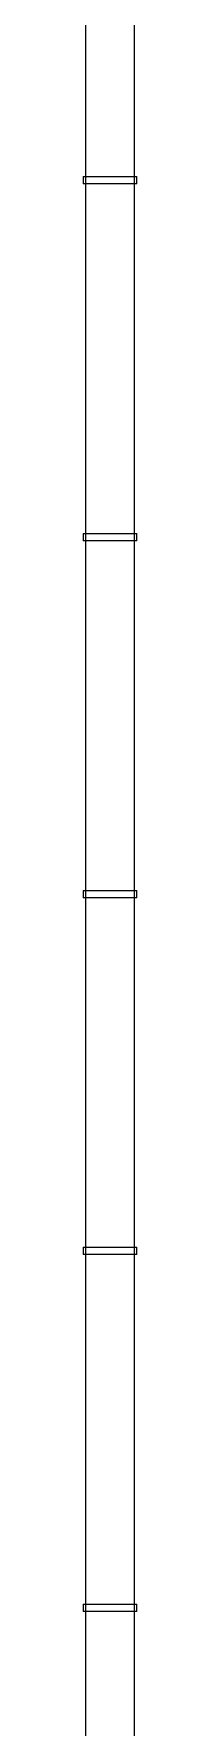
# Model space of a CAD drawing. Header units: millimetres. Extents: x -515342 to 330399, y -224905 to 507333.
# Drawn here: x 81979 to 82089, y 9331 to 12800 of the extents above; entities that cross this region are included whole.
import ezdxf

# ---------------------------------------------------------------- set-up
doc = ezdxf.new("R2010")
doc.units = ezdxf.units.MM
doc.layers.get('0').update_dxf_attribs({"lineweight": 0})
doc.layers.add('Обобщенные модели', color=7, linetype='Continuous', lineweight=0)

# ---------------------------------------------------------------- blocks, each defined once
blk = doc.blocks.new('ASVP_ОМ_Водосточная труба_На стене - Труба 100-9889141-О_АР_Эскиз_Фасад 12-1 копия 1')
at = {"layer": 'Обобщенные модели'}
for p, q in [((-100780, 12695.760475), (-100780, -604.239525)), ((-100680, -604.239525), (-100680, 12695.760475))]:
    blk.add_line(p, q, dxfattribs=at)
blk = doc.blocks.new('Влж_Водосточная труба_Хомут - Хомут-9745428-О_АР_Эскиз_Фасад 12-1 копия 1')
at = {"layer": 'Обобщенные модели'}
for p, q in [((-100785, 12633.260475), (-100785, 12618.260475)), ((-100785, 12633.260475), (-100675, 12633.260475)), ((-100675, 12618.260475), (-100675, 12633.260475)), ((-100675, 12618.260475), (-100785, 12618.260475))]:
    blk.add_line(p, q, dxfattribs=at)
blk = doc.blocks.new('СД_Люблино_Фасады_rvt-1-О_АР_Эскиз_Фасад 12-1 копия 1')
at = {"layer": 'Обобщенные модели', "lineweight": 9}
for name, p in [('ASVP_ОМ_Водосточная труба_На стене - Труба 100-9889141-О_АР_Эскиз_Фасад 12-1 копия 1', (0, 0)), ('Влж_Водосточная труба_Хомут - Хомут-9745428-О_АР_Эскиз_Фасад 12-1 копия 1', (0, -2193.3)), ('Влж_Водосточная труба_Хомут - Хомут-9745428-О_АР_Эскиз_Фасад 12-1 копия 1', (0, -2924.4)), ('Влж_Водосточная труба_Хомут - Хомут-9745428-О_АР_Эскиз_Фасад 12-1 копия 1', (0, -3655.6)), ('Влж_Водосточная труба_Хомут - Хомут-9745428-О_АР_Эскиз_Фасад 12-1 копия 1', (0, -4386.7)), ('Влж_Водосточная труба_Хомут - Хомут-9745428-О_АР_Эскиз_Фасад 12-1 копия 1', (0, -5117.8))]:
    blk.add_blockref(name, p, dxfattribs=at)

msp = doc.modelspace()

# ---------------------------------------------------------------- block references
msp.add_blockref('СД_Люблино_Фасады_rvt-1-О_АР_Эскиз_Фасад 12-1 копия 1', (182763.6864, 2067.7355))

doc.saveas('drawing.dxf')
